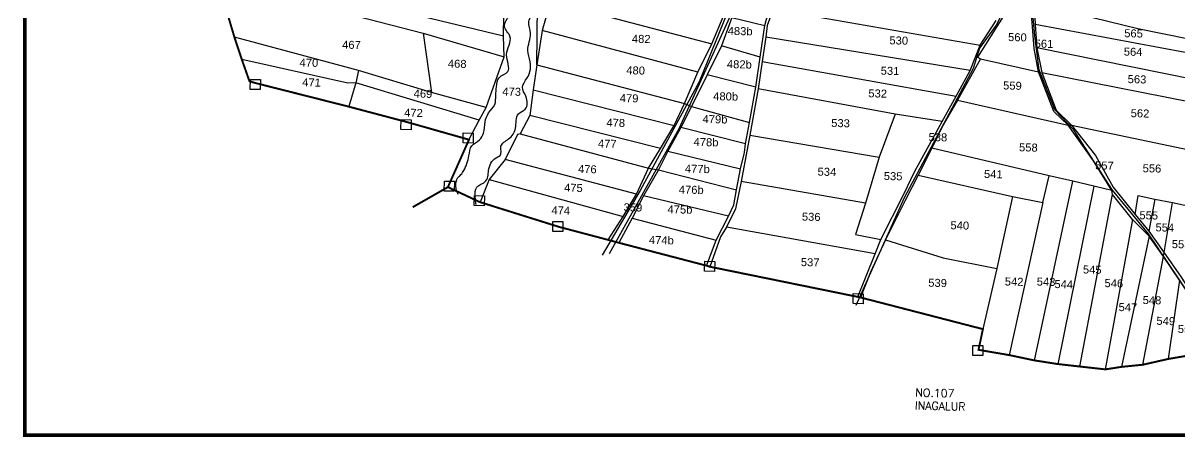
# Model space of a CAD drawing. Header units: inches. Extents: x 204541 to 241319, y 1610159 to 1619241.
# Drawn here: x 204541 to 207501, y 1610477 to 1611535 of the extents above; entities that cross this region are included whole.
import ezdxf
from ezdxf.enums import TextEntityAlignment as Align

# ---------------------------------------------------------------- set-up
doc = ezdxf.new("R2010")
doc.units = ezdxf.units.IN
doc.header["$LTSCALE"] = 15
doc.header["$MEASUREMENT"] = 0
for name, color, linetype in [('PLOT', 7, 'Continuous'), ('PLOT NO', 7, 'Continuous'), ('ROAD', 1, 'Continuous'), ('STREAM', 4, 'Continuous'), ('TEXT', 1, 'Continuous'), ('VILLAGE BOUNDARY', 5, 'Continuous'), ('VILLAGE BOUNDARY STONES', 1, 'Continuous'), ('VILLAGE BOUNDRY', 5, 'Continuous')]:
    doc.layers.add(name, color=color, linetype=linetype)
doc.styles.add('section', font='romant.shx', dxfattribs={"height": 2})
doc.styles.get("Standard").update_dxf_attribs({"font": 'arial.ttf'})

msp = doc.modelspace()

# ---------------------------------------------------------------- linework, layer by layer
at = {"layer": 'PLOT'}
for points in [[(206290.1, 1610914.7), (206314.4, 1610980.2), (206346.5, 1611041.5), (206359.8, 1611070.5), (206366.4, 1611108.9), (206376.8, 1611162.4), (206387.3, 1611204.4), (206390, 1611226.5), (206399.9, 1611281.1), (206415.9, 1611371.5), (206426.9, 1611448.2), (206439.2, 1611529.1), (206459.7, 1611607.9), (206480.7, 1611682.3), (206500.2, 1611757.3), (206510.9, 1611793.4), (206520.6, 1611831.1), (206528.1, 1611872.4), (206539.1, 1611910.1), (206545, 1611944.7), (206547.2, 1611984.8), (206544.5, 1611990.9)], [(206560.7, 1612018.9), (206560.7, 1612018.9), (206553.2, 1611956.2), (206547.2, 1611902.6), (206528.2, 1611836.1), (206511.5, 1611773), (206494.5, 1611709.9), (206479.1, 1611644.2), (206460, 1611571.3), (206445, 1611529.2), (206442, 1611499), (206432, 1611437), (206422, 1611367.3), (206400.3, 1611248.3), (206378.4, 1611130.5), (206364.1, 1611060.2), (206340.8, 1611013.6), (206325.3, 1610988.4), (206298.7, 1610912)], [(205856.1, 1611428.4), (205857.2, 1611580.7), (205854.3, 1611686.3), (205910.3, 1611822.2), (205974.5, 1611981.6)], [(205770.7, 1611502.3), (205303.4, 1611615), (205025.9, 1611678.5)], [(205917.2, 1611670.9), (206335, 1611557.7), (206354.3, 1611549.7), (206439.2, 1611529.1)], [(207105.6, 1611670), (207117.6, 1611654.3), (207128, 1611586.4), (207130.9, 1611531.7), (207135.3, 1611471.8), (207147.8, 1611409.1), (207184.9, 1611312.7), (207224.1, 1611273.9), (207214.9, 1611274), (207224.1, 1611273.9), (207285.1, 1611196.9), (207330.3, 1611116), (207386.9, 1611045.7), (207422, 1611002.9), (207459.6, 1610950.3), (207504.1, 1610884.9), (207567.3, 1610787.3), (207611.7, 1610732.3), (207636.5, 1610686.3)], [(205038.4, 1611646.2), (205564.6, 1611509.7), (205772.5, 1611449.2)], [(207629, 1610686.1), (207601, 1610733.7), (207564.6, 1610781.7), (207500.4, 1610877.9), (207459.1, 1610938), (207422.7, 1610989.8), (207380.3, 1611032.8), (207328.3, 1611096.6), (207326.6, 1611106.7), (207280.1, 1611182.9), (207214.9, 1611274), (207178.8, 1611309.6), (207139.4, 1611410.8), (207128.5, 1611470.2), (207119.3, 1611591.5), (207109.1, 1611653.5), (207099.9, 1611656.7)], [(205890.4, 1611590.6), (205869.6, 1611516.5), (205856.1, 1611428.4), (205846.6, 1611364.8), (205838.1, 1611298.8), (205813, 1611252.4), (205806.5, 1611250.6), (205774.5, 1611186), (205733.3, 1611135.3), (205710.3, 1611077.3)], [(205890.4, 1611590.6), (206303.1, 1611482.3)], [(207128, 1611586.4), (207393.5, 1611521.4), (207654.2, 1611468.9)], [(205682.1, 1611237.1), (205708.5, 1611286.6), (205726.2, 1611319.3), (205772.5, 1611449.2), (205770.7, 1611502.3), (205771.3, 1611557.7)], [(206038.2, 1610980.7), (206076.3, 1611040.4), (206110.6, 1611097.5), (206141.7, 1611164.2), (206172.3, 1611214.9), (206207.3, 1611273.3), (206233.6, 1611329.6), (206268, 1611410.2), (206303.1, 1611482.3), (206335, 1611557.7)], [(206354.3, 1611549.7), (206327.8, 1611477.2), (206291.8, 1611403.4), (206251.5, 1611321.9), (206224, 1611268), (206190.7, 1611208.1), (206166.9, 1611159.7), (206128.9, 1611093.3), (206099.8, 1611036.5), (206065.1, 1610973.4)], [(206460, 1611571.3), (206989.7, 1611479.1)], [(207048.8, 1611552.4), (206983, 1611448.2), (206990.9, 1611444.2), (206932.1, 1611338.6), (206895.7, 1611275.4), (206866.1, 1611215), (206831.8, 1611146.7), (206798.6, 1611081.6), (206747.5, 1610981.2), (206709.4, 1610898.4), (206683.9, 1610833.4)], [(206268, 1611410.2), (205869.6, 1611516.5)], [(206676.9, 1610834.9), (206721.8, 1610945.1), (206736, 1610981.6), (206794.7, 1611098), (206822.4, 1611154.6), (206892.9, 1611283.8), (206929.1, 1611348.4), (206964.7, 1611414.5), (206989.7, 1611479.1), (207031, 1611542.1)], [(207643, 1611436.4), (207130.9, 1611531.7)], [(205726.2, 1611319.3), (205586.2, 1611358.2), (205399.2, 1611413.9), (205081.8, 1611499.4)], [(205564.6, 1611509.7), (205586.2, 1611358.2)], [(206964.7, 1611414.5), (206442, 1611499)], [(206426.9, 1611448.2), (206327.8, 1611477.2)], [(207620.4, 1611374.3), (207135.3, 1611471.8)], [(205708.5, 1611286.6), (205392.7, 1611382.1), (205372.1, 1611381.4), (205100.9, 1611441.9)], [(205856.1, 1611428.4), (206233.6, 1611329.6)], [(206432, 1611437), (206929.1, 1611348.4)], [(206990.9, 1611444.2), (207139.4, 1611410.8)], [(205399.2, 1611413.9), (205392.7, 1611382.1), (205374.5, 1611321.6)], [(206415.9, 1611371.5), (206291.8, 1611403.4)], [(207147.8, 1611409.1), (207597.7, 1611320.6)], [(205846.6, 1611364.8), (206207.3, 1611273.3)], [(206892.9, 1611283.8), (206772.4, 1611302.6), (206422, 1611367.3)], [(206932.1, 1611338.6), (207214.9, 1611274)], [(206233.6, 1611329.6), (206251.5, 1611321.9)], [(206251.5, 1611321.9), (206399.9, 1611281.1)], [(206172.3, 1611214.9), (205838.1, 1611298.8)], [(206772.4, 1611302.6), (206731.6, 1611192.6), (206696.4, 1611074.7), (206670.7, 1610994.6), (206736, 1610981.6)], [(205813, 1611252.4), (206141.7, 1611164.2)], [(206390, 1611226.5), (206224, 1611268)], [(207224.1, 1611273.9), (207577.6, 1611200.3)], [(206400.3, 1611248.3), (206731.6, 1611192.6)], [(206190.7, 1611208.1), (206376.8, 1611162.4)], [(207326.6, 1611106.7), (207280.9, 1611117.8), (207227.5, 1611131.2), (207166.6, 1611144.8), (206866.1, 1611215)], [(206110.6, 1611097.5), (205774.5, 1611186)], [(206141.7, 1611164.2), (206166.9, 1611159.7), (206366.4, 1611108.9)], [(205733.3, 1611135.3), (206076.3, 1611040.4)], [(206831.8, 1611146.7), (207073, 1611091.3), (207150.7, 1611076.6), (207166.6, 1611144.8)], [(207129.3, 1610672.3), (207227.5, 1611131.2)], [(206696.4, 1611074.7), (206378.4, 1611130.5)], [(207280.9, 1611117.8), (207189, 1610663)], [(206346.5, 1611041.5), (206128.9, 1611093.3)], [(207073, 1611091.3), (207033, 1610907.3), (206997.1, 1610752.4)], [(207150.7, 1611076.6), (207064.7, 1610685.9)], [(207245.1, 1610656.7), (207328.3, 1611096.6)], [(207386.9, 1611045.7), (207394.4, 1611094.6), (207437, 1611085.3), (207482.3, 1611076.4), (207536.6, 1611064.3), (207555, 1611060.9), (207602.2, 1611049.5), (207600.5, 1611029.3), (207591.4, 1610955.1), (207576.8, 1610865.2), (207567.3, 1610787.3)], [(207406.3, 1610661.3), (207459.1, 1610938), (207482.3, 1611076.4)], [(207437, 1611085.3), (207422, 1611002.9)], [(206099.8, 1611036.5), (206314.4, 1610980.2)], [(206721.8, 1610945.1), (206340.8, 1611013.6)], [(207380.3, 1611032.8), (207310.3, 1610649.4)], [(207422.7, 1610989.8), (207352.1, 1610655.9)], [(206747.5, 1610981.2), (206895.6, 1610934.4), (207033, 1610907.3)], [(207500.4, 1610877.9), (207471, 1610676)]]:
    msp.add_lwpolyline(points, dxfattribs=at)
at = {"layer": 'ROAD'}
for points in [[(207237.4, 1613207.7), (207193.5, 1613172.3), (207137.7, 1613091.1), (207026.2, 1612899.1), (206906.1, 1612675.7), (206815.2, 1612521.8), (206759.2, 1612433.1), (206702.3, 1612327.5), (206617.1, 1612164.8), (206548.6, 1612022.4), (206490.1, 1611899), (206364.4, 1611614.7), (206271, 1611384.7), (206120.4, 1611107), (206022.6, 1610941.9)], [(206041.8, 1610945.6), (206219.8, 1611266), (206380, 1611618.5), (206531.3, 1611971.1), (206600.4, 1612114.1), (206703.3, 1612314.7), (206854.7, 1612571.6), (206978.9, 1612791.3), (207062.3, 1612951), (207169.6, 1613134.9), (207240, 1613194.5)], [(207548.7, 1612525.7), (207499.1, 1612452.4), (207398.9, 1612325.8), (207331.1, 1612196), (207296.4, 1612105.6), (207242.5, 1611938), (207181.5, 1611833), (207110.9, 1611689), (207107.7, 1611677.6), (207031.3, 1611529.7), (206988.6, 1611470.9), (206972, 1611419.5), (206795.3, 1611088.7), (206671.6, 1610812.6)], [(207707.2, 1610569.5), (207626.8, 1610698.4), (207525, 1610841.5), (207420.5, 1610996.4), (207328.7, 1611107.5), (207229, 1611262.8), (207181.4, 1611313.1), (207141, 1611416.1), (207129.9, 1611502.4), (207119.7, 1611615.5), (207109.1, 1611661.2), (207101.5, 1611671.6)]]:
    msp.add_lwpolyline(points, dxfattribs=at)
at = {"layer": 'STREAM'}
for points in [[(205654.4, 1611096.8), (205648.1, 1611118), (205653.9, 1611139.9), (205661.4, 1611147.6), (205669, 1611158.4), (205681.9, 1611195.9), (205689.4, 1611221.4), (205708.6, 1611236.7), (205719, 1611253.8), (205723.4, 1611282.6), (205732.3, 1611305.5), (205748, 1611327.1), (205750.7, 1611350.2), (205752.3, 1611372.7), (205759.2, 1611395.7), (205781.4, 1611411.1), (205778.2, 1611454), (205786.9, 1611501.7), (205773.1, 1611526.3), (205788.4, 1611568.8), (205766.5, 1611599.5), (205771.3, 1611626.3), (205776.7, 1611642.9), (205771.4, 1611667.4), (205776.6, 1611708.4), (205783.6, 1611723.3), (205786, 1611754.3), (205786.6, 1611779.5), (205818.8, 1611826.4), (205809, 1611872.8), (205830.9, 1611913.4), (205848.7, 1611956.6), (205849.4, 1611985.1), (205872.1, 1612023.2), (205872.9, 1612057.6), (205884.5, 1612087.6), (205877.7, 1612117.1), (205884.5, 1612157.2), (205886.7, 1612180.7), (205904.5, 1612223.9), (205912.2, 1612262.2), (205938.7, 1612282.6), (205949, 1612327.6), (205973, 1612348.1), (205985.3, 1612370.4), (206003, 1612412), (206008.7, 1612440.4), (206007.9, 1612476.5), (206009.6, 1612512.6), (206008.7, 1612547), (205978.9, 1612563.7), (205942.2, 1612577.9), (205923.2, 1612591.8), (205905.2, 1612610.7), (205887.7, 1612619.5), (205873.3, 1612646.7), (205866.8, 1612657.8), (205850.2, 1612664.9), (205824.8, 1612704.7), (205812.8, 1612768.8), (205823.9, 1612810.5), (205834.6, 1612838.8), (205839.5, 1612868.9), (205845.1, 1612892.3), (205857.9, 1612899.5), (205877.5, 1612912.5), (205888.3, 1612942.5), (205913.3, 1612971.3), (205936.4, 1612988.4), (205968.5, 1612995.2), (206066.6, 1612990.4), (206113.7, 1612992.6), (206200, 1613017.5), (206228.1, 1613033.6), (206236.7, 1613072.4), (206245.6, 1613130.1), (206238.2, 1613175.6), (206235.4, 1613200), (206240.4, 1613234.3), (206253.5, 1613255), (206276.2, 1613291.4), (206287.6, 1613312.1), (206293.9, 1613327.9), (206312.7, 1613343.4), (206344.6, 1613342.7), (206386.3, 1613331.6), (206417.3, 1613325), (206460.7, 1613315.6), (206481.8, 1613317.6), (206510.5, 1613322.9), (206527.5, 1613332.5), (206542, 1613341.4), (206562.3, 1613371.5), (206551.5, 1613413.8), (206535.7, 1613456.1), (206518.5, 1613511.9), (206499.5, 1613561.9), (206499.4, 1613595.4), (206493.6, 1613632.5), (206474.7, 1613652.3), (206473.8, 1613685.9), (206463.8, 1613727.7), (206434.2, 1613824.9), (206436.1, 1613872.7), (206450.7, 1613920.2), (206463.9, 1613949.3), (206481.4, 1613979.1), (206521.3, 1614029.4), (206536.8, 1614048.3), (206545.6, 1614064.1)], [(205700.7, 1611071.1), (205697.8, 1611090.5), (205702.5, 1611115.6), (205712.8, 1611122.9), (205725.6, 1611131.9), (205733.1, 1611162.8), (205755.7, 1611193.4), (205761.6, 1611196.6), (205763.8, 1611220.1), (205783.6, 1611238.9), (205801.1, 1611266.2), (205808.7, 1611303), (205825.8, 1611315.2), (205827.4, 1611348), (205818.7, 1611370.9), (205831, 1611395), (205838.1, 1611411.3), (205838.7, 1611436.5), (205832.7, 1611465.2), (205839.6, 1611509.6), (205835.2, 1611539.1), (205844.3, 1611569.1), (205823.3, 1611604.1), (205837.3, 1611628.9), (205835.5, 1611656.7), (205846.1, 1611679.2), (205853.4, 1611704.2), (205862.9, 1611716.6), (205861, 1611741), (205875.8, 1611763.3), (205890.1, 1611798.7), (205887.3, 1611823.2), (205912.3, 1611852), (205918.3, 1611890.5), (205935.6, 1611912.8), (205943.4, 1611958.8), (205954.7, 1611973.7), (205963.8, 1612003.7), (205971.2, 1612033.8), (206000.2, 1612048.3), (205997.6, 1612082.8), (206023.3, 1612104), (206023.2, 1612132.3), (206041.5, 1612161.3), (206044.6, 1612186.4), (206062.3, 1612222.1), (206068.6, 1612243), (206069.7, 1612289.2), (206089.4, 1612305.5), (206093.4, 1612332.3), (206079.8, 1612360.4), (206089.9, 1612397.9), (206084.6, 1612424.1), (206074.1, 1612440.3), (206077.1, 1612462.9), (206082.5, 1612477.9), (206062.3, 1612515.1), (206060.6, 1612550.4), (206037.5, 1612572), (206017.7, 1612622), (205997.6, 1612629.2), (205981.8, 1612670.7), (205964.7, 1612697.2), (205958.3, 1612710.8), (205950.5, 1612735.3), (205936.7, 1612755.8), (205960.9, 1612783), (205996.2, 1612853.9), (206011.1, 1612880.4), (206028.7, 1612912), (206040.2, 1612935.2), (206059.8, 1612949.1), (206074.1, 1612947), (206118.6, 1612946), (206140.7, 1612953.9), (206178.8, 1612963.9), (206198.3, 1612971.9), (206225.4, 1612978.8), (206266.8, 1612988.8), (206327.7, 1613005), (206375, 1613010.6), (206406.8, 1613005.7), (206448.7, 1612998), (206485.2, 1612979.5), (206526.1, 1612965.1), (206557.1, 1612960.2), (206578.2, 1612963), (206623.5, 1612995.6), (206675.9, 1613040.6), (206724.4, 1613087.1), (206762.6, 1613134.9), (206781.6, 1613194.1), (206805.3, 1613237.3), (206822.9, 1613272.1), (206827.8, 1613299.8), (206836.8, 1613326.4), (206860, 1613384.7), (206870.8, 1613411.4), (206882, 1613427.1), (206910.9, 1613437.3), (206973.9, 1613436.7), (207079, 1613432.6), (207133.4, 1613422.9), (207161.1, 1613420.6), (207178.6, 1613414.3), (207201.2, 1613408.7), (207222.3, 1613410.7)]]:
    msp.add_spline(points, degree=3, dxfattribs=at)
at = {"layer": 'VILLAGE BOUNDARY', "const_width": 5}
msp.add_lwpolyline([(207555, 1610690.3), (207471, 1610676), (207406.3, 1610661.3), (207352.1, 1610655.9), (207310.3, 1610649.4), (207245.1, 1610656.7), (207189, 1610663), (207129.3, 1610672.3), (207064.7, 1610685.9), (206985.9, 1610699.4), (206997.1, 1610752.4), (206683.9, 1610833.4), (206676.9, 1610834.9), (206298.7, 1610912), (206290.1, 1610914.7), (206065.1, 1610973.4), (206038.2, 1610980.7), (205912.4, 1611014), (205710.3, 1611077.3), (205628.1, 1611115.7), (205538.2, 1611064.5), (205628.1, 1611115.7), (205682.1, 1611237.1), (205524.3, 1611281.9), (205374.5, 1611321.6), (205135.3, 1611382.1), (205120.4, 1611386.6), (205100.9, 1611441.9), (205081.8, 1611499.4), (205038.4, 1611646.2)], dxfattribs=at)
at = {"layer": 'VILLAGE BOUNDARY STONES'}
for points in [[(205123, 1611391.3), (205148.7, 1611390.7), (205148.1, 1611365.1), (205122.4, 1611365.7)], [(205508.7, 1611288.6), (205534.4, 1611288), (205533.8, 1611262.3), (205508.1, 1611262.9)], [(205667.4, 1611254.2), (205693, 1611253.6), (205692.4, 1611228), (205666.8, 1611228.6)], [(205619.3, 1611131.2), (205644.9, 1611130.7), (205644.3, 1611105), (205618.7, 1611105.6)], [(205695.9, 1611094.2), (205721.5, 1611093.6), (205720.9, 1611068), (205695.3, 1611068.6)], [(205896.9, 1611028), (205922.6, 1611027.4), (205922, 1611001.8), (205896.3, 1611002.4)], [(206285.6, 1610926.3), (206311.2, 1610925.7), (206310.6, 1610900.1), (206285, 1610900.7)], [(206665.4, 1610843.7), (206691, 1610843.1), (206690.4, 1610817.5), (206664.8, 1610818.1)], [(206971.7, 1610710.7), (206997.3, 1610710.1), (206996.7, 1610684.5), (206971.1, 1610685.1)]]:
    msp.add_lwpolyline(points, close=True, dxfattribs=at)
at = {"layer": 'VILLAGE BOUNDRY', "const_width": 9}
msp.add_lwpolyline([(204545.7, 1618728.4), (209732.2, 1618728.4), (209732.2, 1610481.2), (204545.7, 1610481.2)], close=True, dxfattribs=at)

# ---------------------------------------------------------------- texts
at = {"layer": 'PLOT NO'}
for s, p in [('483b', (206343.9, 1611505.4)), ('482b', (206341.9, 1611420.4)), ('480b', (206306.8, 1611338.4)), ('479b', (206279.5, 1611279.9)), ('478b', (206256.6, 1611221.3)), ('477b', (206234.4, 1611152.9)), ('476b', (206218.8, 1611099.5)), ('359', (206077.5, 1611054.1)), ('475b', (206189.9, 1611049.1)), ('474b', (206142.3, 1610970.5))]:
    msp.add_text(s, height=20.48, rotation=358.6654, dxfattribs=at).set_placement(p)
for s, p in [('565', (207382.6, 1611509.1)), ('467', (205381.4, 1611479.7)), ('482', (206122.8, 1611495)), ('530', (206781.8, 1611490.9)), ('560', (207085.4, 1611499.2)), ('561', (207153.4, 1611482.5)), ('564', (207381.5, 1611462)), ('470', (205272.5, 1611434)), ('468', (205652, 1611431.4)), ('480', (206108.5, 1611414.3)), ('531', (206759.5, 1611413.2)), ('563', (207391.4, 1611391.6)), ('471', (205279.3, 1611383.5)), ('473', (205791.3, 1611360)), ('559', (207072.7, 1611375.4)), ('469', (205564.4, 1611354.7)), ('479', (206091.8, 1611343.1)), ('532', (206727.9, 1611355.3)), ('472', (205540.2, 1611305.8)), ('562', (207399.1, 1611304.4)), ('478', (206057.6, 1611280.2)), ('533', (206632.8, 1611279.4)), ('538', (206881.9, 1611243.3)), ('477', (206036, 1611226.8)), ('558', (207113.5, 1611217.2)), ('476', (205984.9, 1611161.7)), ('534', (206597.9, 1611154.9)), ('557', (207308, 1611170.9)), ('556', (207429.7, 1611163.6)), ('535', (206767.4, 1611143.8)), ('541', (207023.7, 1611149)), ('475', (205949.3, 1611113.9)), ('474', (205917, 1611056.3)), ('536', (206557.8, 1611039.8)), ('555', (207421.5, 1611043.4)), ('540', (206938, 1611017.7)), ('554', (207462.6, 1611012.3)), ('553', (207504.3, 1610969.5)), ('537', (206555.1, 1610923.4)), ('545', (207276.9, 1610904.6)), ('539', (206881.2, 1610870.7)), ('542', (207077, 1610873.8)), ('543', (207158.8, 1610873.6)), ('544', (207204, 1610867.2)), ('546', (207332.1, 1610869.6)), ('548', (207429.8, 1610826.4)), ('547', (207368.1, 1610808.3)), ('549', (207465, 1610773.2)), ('550', (207519.7, 1610752.4))]:
    msp.add_text(s, height=20.48, rotation=358.6654, dxfattribs=at).set_placement(p, align=Align.MIDDLE_CENTER)
at = {"layer": 'TEXT', "style": 'section'}
for s, p in [('NO.107', (206823.9, 1610580)), ('INAGALUR', (206823.2, 1610546.9))]:
    msp.add_text(s, height=20.48, rotation=358.6654, dxfattribs=at).set_placement(p)

doc.saveas('drawing.dxf')
